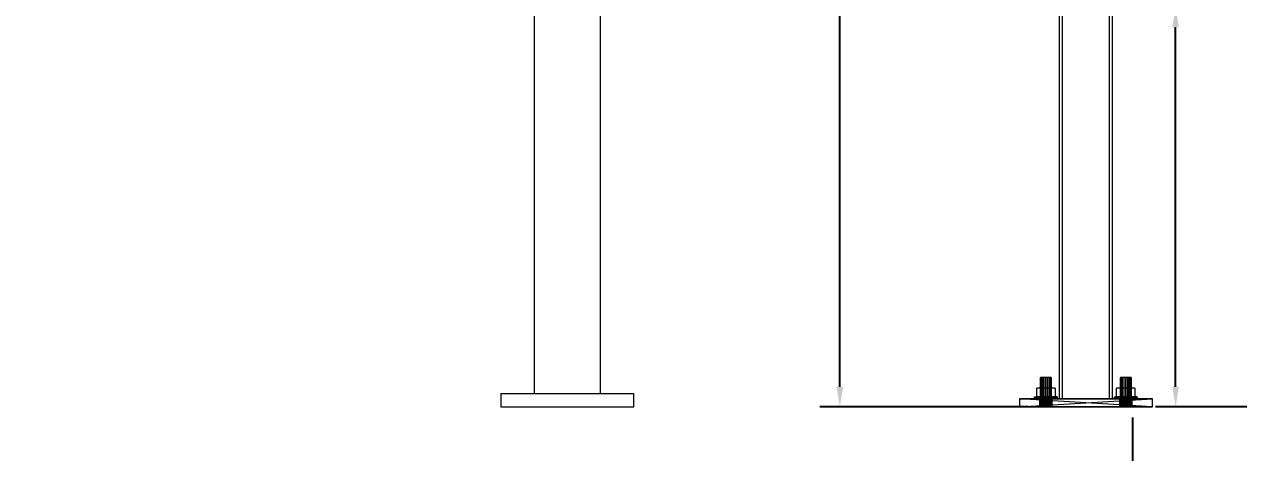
# Model space of a CAD drawing. Header units: millimetres. Extents: x -191664 to 191490, y -197311 to 10263.
# Drawn here: x 19438 to 21265, y -126269 to -125625 of the extents above; entities that cross this region are included whole.
import ezdxf

# ---------------------------------------------------------------- set-up
doc = ezdxf.new("R2010")
doc.units = ezdxf.units.MM
for name, color, linetype, lineweight in [('COTAS_O', 1, 'Continuous', 0), ('COTAS_P', 1, 'Continuous', 0), ('DET_secador_lateral', 7, 'Continuous', 0), ('R15_COTAS_TRANSPORTE_P', 1, 'Continuous', 0)]:
    doc.layers.add(name, color=color, linetype=linetype, lineweight=lineweight)
doc.dimstyles.new('PLANTA_20', dxfattribs={"dimtxt": 50, "dimasz": 30, "dimexe": 30, "dimexo": 16, "dimgap": 20, "dimtad": 1, "dimtih": 1, "dimtoh": 1, "dimdec": 1, "dimzin": 0, "dimdsep": 46, "dimcen": 0.09, "dimadec": 0, "dimazin": 0, "dimtfac": 1, "dimtdec": 4, "dimtofl": 0, "dimtmove": 0, "dimatfit": 3, "dimfxl": 1, "dimtolj": 1, "dimtzin": 0, "dimarcsym": 0})

# ---------------------------------------------------------------- blocks, each defined once
blk = doc.blocks.new('*D87')
at = {"layer": 'COTAS_O', "color": 0, "lineweight": -2, "transparency": 16777216}
for p, q in [((1104.7, -126216), (1104.7, -126730)), ((21104.7, -126216), (21104.7, -126730)), ((1134.7, -126700), (21074.7, -126700))]:
    blk.add_line(p, q, dxfattribs=at)
at = {"layer": 'COTAS_O', "color": 0, "transparency": 16777216}
for points in [[(1134.7, -126695), (1134.7, -126705), (1104.7, -126700)], [(21074.7, -126695), (21074.7, -126705), (21104.7, -126700)]]:
    blk.add_solid(points, dxfattribs=at)
at = {"layer": 'Defpoints', "color": 0, "transparency": 16777216}
for p in [(1104.7, -126200), (21104.7, -126200), (21104.7, -126700)]:
    blk.add_point(p, dxfattribs=at)
blk = doc.blocks.new('*D90')
at = {"layer": 'COTAS_P', "color": 0, "lineweight": -2, "transparency": 16777216}
for p, q in [((21453.7, -125599), (21139.7, -125599)), ((21169.7, -126170), (21169.7, -125629)), ((21453.7, -126200), (21139.7, -126200))]:
    blk.add_line(p, q, dxfattribs=at)
at = {"layer": 'COTAS_P', "color": 0, "transparency": 16777216}
for points in [[(21164.7, -125629), (21174.7, -125629), (21169.7, -125599)], [(21164.7, -126170), (21174.7, -126170), (21169.7, -126200)]]:
    blk.add_solid(points, dxfattribs=at)
at = {"layer": 'Defpoints', "color": 0, "transparency": 16777216}
for p in [(21169.7, -125599), (21469.7, -125599), (21469.7, -126200)]:
    blk.add_point(p, dxfattribs=at)
blk = doc.blocks.new('*D92')
at = {"layer": 'COTAS_P', "color": 0, "lineweight": -2, "transparency": 16777216}
for p, q in [((20948.7, -125094), (20634.7, -125094)), ((20664.7, -126170), (20664.7, -125124)), ((20948.7, -126200), (20634.7, -126200))]:
    blk.add_line(p, q, dxfattribs=at)
at = {"layer": 'COTAS_P', "color": 0, "transparency": 16777216}
for points in [[(20659.7, -125124), (20669.7, -125124), (20664.7, -125094)], [(20659.7, -126170), (20669.7, -126170), (20664.7, -126200)]]:
    blk.add_solid(points, dxfattribs=at)
at = {"layer": 'Defpoints', "color": 0, "transparency": 16777216}
for p in [(20664.7, -125094), (20964.7, -125094), (20964.7, -126200)]:
    blk.add_point(p, dxfattribs=at)
blk = doc.blocks.new('*D133')
at = {"layer": 'Defpoints', "color": 0, "transparency": 16777216}
for p in [(439.7, -194148), (217.9, -194406.1), (-500, -194490), (-500, -194490), (500, -194490)]:
    blk.add_point(p, dxfattribs=at)
at = {"layer": 'R15_COTAS_TRANSPORTE_P', "color": 0, "lineweight": -2, "transparency": 16777216}
blk.add_arc((-500, -194490), 722.8, 2.3783, 17.6217, dxfattribs=at)
at = {"layer": 'R15_COTAS_TRANSPORTE_P', "color": 0, "transparency": 16777216}
for points in [[(184.1, -194272.8), (193.6, -194269.6), (179.2, -194242.8)], [(227.1, -194459.9), (217.2, -194460.1), (222.8, -194490)]]:
    blk.add_solid(points, dxfattribs=at)

msp = doc.modelspace()

# ---------------------------------------------------------------- linework, layer by layer
at = {"layer": 'DET_secador_lateral', "color": 147, "true_color": 0x536c78}
for p, q in [((20994.71, -125344.71), (20994.71, -126188)), ((20999.71, -126188), (20999.71, -125344.71)), ((21069.71, -125344.71), (21069.71, -126188)), ((21074.71, -126188), (21074.71, -125344.71)), ((20994.71, -126188), (21074.71, -126188)), ((20994.71, -126188), (20999.71, -126188)), ((21069.71, -126188), (21074.71, -126188))]:
    msp.add_line(p, q, dxfattribs=at)
at = {"layer": 'DET_secador_lateral', "color": 251, "true_color": 0x536a64}
for p, q in [((20204.71, -125590), (20204.71, -126180)), ((20304.71, -126180), (20304.71, -125590)), ((20204.71, -126180), (20304.71, -126180))]:
    msp.add_line(p, q, dxfattribs=at)
at = {"layer": 'DET_secador_lateral', "color": 9, "true_color": 0xaeb9be}
for p, q in [((20967.1, -126156), (20966.71, -126156)), ((20966.71, -126200), (20966.71, -126156)), ((20968.24, -126156), (20967.1, -126156)), ((20967.1, -126200), (20967.1, -126156)), ((20970.01, -126156), (20968.24, -126156)), ((20968.24, -126200), (20968.24, -126156)), ((20972.24, -126156), (20970.01, -126156)), ((20970.01, -126200), (20970.01, -126156)), ((20974.71, -126156), (20972.24, -126156)), ((20972.24, -126200), (20972.24, -126156)), ((20977.18, -126156), (20974.71, -126156)), ((20974.71, -126200), (20974.71, -126156)), ((20979.41, -126156), (20977.18, -126156)), ((20977.18, -126200), (20977.18, -126156)), ((20981.18, -126156), (20979.41, -126156)), ((20979.41, -126200), (20979.41, -126156)), ((20982.32, -126156), (20981.18, -126156)), ((20981.18, -126200), (20981.18, -126156)), ((20982.71, -126156), (20982.32, -126156)), ((20982.32, -126200), (20982.32, -126156)), ((20982.71, -126156), (20982.71, -126200)), ((21087.1, -126156), (21086.71, -126156)), ((21086.71, -126200), (21086.71, -126156)), ((21088.24, -126156), (21087.1, -126156)), ((21087.1, -126200), (21087.1, -126156)), ((21090.01, -126156), (21088.24, -126156)), ((21088.24, -126200), (21088.24, -126156)), ((21092.24, -126156), (21090.01, -126156)), ((21090.01, -126200), (21090.01, -126156)), ((21094.71, -126156), (21092.24, -126156)), ((21092.24, -126200), (21092.24, -126156)), ((21097.18, -126156), (21094.71, -126156)), ((21094.71, -126200), (21094.71, -126156)), ((21099.41, -126156), (21097.18, -126156)), ((21097.18, -126200), (21097.18, -126156)), ((21101.18, -126156), (21099.41, -126156)), ((21099.41, -126200), (21099.41, -126156)), ((21102.32, -126156), (21101.18, -126156)), ((21101.18, -126200), (21101.18, -126156)), ((21102.71, -126156), (21102.32, -126156)), ((21102.32, -126200), (21102.32, -126156)), ((21102.71, -126156), (21102.71, -126200)), ((20967.1, -126200), (20966.71, -126200)), ((20968.24, -126200), (20967.1, -126200)), ((20970.01, -126200), (20968.24, -126200)), ((20972.24, -126200), (20970.01, -126200)), ((20974.71, -126200), (20972.24, -126200)), ((20977.18, -126200), (20974.71, -126200)), ((20979.41, -126200), (20977.18, -126200)), ((20981.18, -126200), (20979.41, -126200)), ((20982.32, -126200), (20981.18, -126200)), ((20982.32, -126200), (20982.71, -126200)), ((21087.1, -126200), (21086.71, -126200)), ((21088.24, -126200), (21087.1, -126200)), ((21090.01, -126200), (21088.24, -126200)), ((21092.24, -126200), (21090.01, -126200)), ((21094.71, -126200), (21092.24, -126200)), ((21097.18, -126200), (21094.71, -126200)), ((21099.41, -126200), (21097.18, -126200)), ((21101.18, -126200), (21099.41, -126200)), ((21102.32, -126200), (21101.18, -126200)), ((21102.32, -126200), (21102.71, -126200))]:
    msp.add_line(p, q, dxfattribs=at)
at = {"layer": 'DET_secador_lateral', "color": 252, "true_color": 0x798e91}
for p, q in [((20154.71, -126180), (20354.71, -126180)), ((20154.71, -126180), (20154.71, -126200)), ((20354.71, -126200), (20354.71, -126180)), ((20154.71, -126200), (20354.71, -126200))]:
    msp.add_line(p, q, dxfattribs=at)
at = {"layer": 'DET_secador_lateral', "color": 9, "true_color": 0xb6c0c4}
for p, q in [((20967.79, -126172), (20960.86, -126172)), ((20960.86, -126185), (20960.86, -126172)), ((20981.64, -126172), (20967.79, -126172)), ((20967.79, -126185), (20967.79, -126172)), ((20988.56, -126172), (20981.64, -126172)), ((20981.64, -126185), (20981.64, -126172)), ((20988.56, -126172), (20988.56, -126185)), ((21087.79, -126172), (21080.86, -126172)), ((21080.86, -126185), (21080.86, -126172)), ((21101.64, -126172), (21087.79, -126172)), ((21087.79, -126185), (21087.79, -126172)), ((21108.56, -126172), (21101.64, -126172)), ((21101.64, -126185), (21101.64, -126172)), ((21108.56, -126172), (21108.56, -126185)), ((20957.71, -126188), (20957.71, -126185)), ((20957.71, -126185), (20958.04, -126185)), ((20957.71, -126185), (20966.21, -126185)), ((20958.04, -126188), (20957.71, -126188)), ((20966.21, -126188), (20957.71, -126188)), ((20958.04, -126188), (20958.04, -126185)), ((20958.04, -126185), (20959.01, -126185)), ((20958.04, -126185), (20966.38, -126185)), ((20959.01, -126188), (20958.04, -126188)), ((20966.38, -126188), (20958.04, -126188)), ((20959.01, -126188), (20959.01, -126185)), ((20959.01, -126185), (20960.58, -126185)), ((20959.01, -126185), (20966.86, -126185)), ((20960.58, -126188), (20959.01, -126188)), ((20966.86, -126188), (20959.01, -126188)), ((20960.58, -126188), (20960.58, -126185)), ((20960.58, -126185), (20962.69, -126185)), ((20960.58, -126185), (20967.64, -126185)), ((20962.69, -126188), (20960.58, -126188)), ((20967.64, -126188), (20960.58, -126188)), ((20967.79, -126185), (20960.86, -126185)), ((20962.69, -126188), (20962.69, -126185)), ((20962.69, -126185), (20965.27, -126185)), ((20962.69, -126185), (20968.7, -126185)), ((20965.27, -126188), (20962.69, -126188)), ((20968.7, -126188), (20962.69, -126188)), ((20965.27, -126188), (20965.27, -126185)), ((20965.27, -126185), (20968.21, -126185)), ((20965.27, -126185), (20969.99, -126185)), ((20968.21, -126188), (20965.27, -126188)), ((20969.99, -126188), (20965.27, -126188)), ((20966.38, -126185), (20966.21, -126185)), ((20966.21, -126185), (20966.21, -126188)), ((20966.21, -126188), (20966.38, -126188)), ((20966.86, -126185), (20966.38, -126185)), ((20966.38, -126185), (20966.38, -126188)), ((20966.38, -126188), (20966.86, -126188)), ((20967.64, -126185), (20966.86, -126185)), ((20966.86, -126185), (20966.86, -126188)), ((20966.86, -126188), (20967.64, -126188)), ((20968.7, -126185), (20967.64, -126185)), ((20967.64, -126185), (20967.64, -126188)), ((20967.64, -126188), (20968.7, -126188)), ((20981.64, -126185), (20967.79, -126185)), ((20968.21, -126188), (20968.21, -126185)), ((20968.21, -126185), (20971.4, -126185)), ((20968.21, -126185), (20971.46, -126185)), ((20971.4, -126188), (20968.21, -126188)), ((20971.46, -126188), (20968.21, -126188)), ((20969.99, -126185), (20968.7, -126185)), ((20968.7, -126185), (20968.7, -126188)), ((20968.7, -126188), (20969.99, -126188)), ((20971.46, -126185), (20969.99, -126185)), ((20969.99, -126185), (20969.99, -126188)), ((20969.99, -126188), (20971.46, -126188)), ((20971.4, -126188), (20971.4, -126185)), ((20971.4, -126185), (20974.71, -126185)), ((20971.4, -126185), (20973.05, -126185)), ((20974.71, -126188), (20971.4, -126188)), ((20973.05, -126188), (20971.4, -126188)), ((20973.05, -126185), (20971.46, -126185)), ((20971.46, -126185), (20971.46, -126188)), ((20971.46, -126188), (20973.05, -126188)), ((20974.71, -126185), (20973.05, -126185)), ((20973.05, -126185), (20973.05, -126188)), ((20973.05, -126188), (20974.71, -126188)), ((20974.71, -126188), (20974.71, -126185)), ((20974.71, -126185), (20978.03, -126185)), ((20976.37, -126185), (20974.71, -126185)), ((20978.03, -126188), (20974.71, -126188)), ((20974.71, -126188), (20976.37, -126188)), ((20977.96, -126185), (20976.37, -126185)), ((20976.37, -126185), (20976.37, -126188)), ((20978.03, -126185), (20976.37, -126185)), ((20976.37, -126188), (20977.96, -126188)), ((20976.37, -126188), (20978.03, -126188)), ((20979.43, -126185), (20977.96, -126185)), ((20977.96, -126185), (20977.96, -126188)), ((20981.22, -126185), (20977.96, -126185)), ((20977.96, -126188), (20979.43, -126188)), ((20977.96, -126188), (20981.22, -126188)), ((20978.03, -126188), (20978.03, -126185)), ((20978.03, -126185), (20981.22, -126185)), ((20981.22, -126188), (20978.03, -126188)), ((20980.72, -126185), (20979.43, -126185)), ((20979.43, -126185), (20979.43, -126188)), ((20984.16, -126185), (20979.43, -126185)), ((20979.43, -126188), (20980.72, -126188)), ((20979.43, -126188), (20984.16, -126188)), ((20981.78, -126185), (20980.72, -126185)), ((20980.72, -126185), (20980.72, -126188)), ((20986.73, -126185), (20980.72, -126185)), ((20980.72, -126188), (20981.78, -126188)), ((20980.72, -126188), (20986.73, -126188)), ((20981.22, -126188), (20981.22, -126185)), ((20981.22, -126185), (20984.16, -126185)), ((20984.16, -126188), (20981.22, -126188)), ((20981.64, -126185), (20988.56, -126185)), ((20982.57, -126185), (20981.78, -126185)), ((20981.78, -126185), (20981.78, -126188)), ((20988.85, -126185), (20981.78, -126185)), ((20981.78, -126188), (20982.57, -126188)), ((20981.78, -126188), (20988.85, -126188)), ((20983.05, -126185), (20982.57, -126185)), ((20982.57, -126185), (20982.57, -126188)), ((20990.42, -126185), (20982.57, -126185)), ((20982.57, -126188), (20983.05, -126188)), ((20982.57, -126188), (20990.42, -126188)), ((20983.21, -126185), (20983.05, -126185)), ((20983.05, -126185), (20983.05, -126188)), ((20991.39, -126185), (20983.05, -126185)), ((20983.05, -126188), (20983.21, -126188)), ((20983.05, -126188), (20991.39, -126188)), ((20983.21, -126188), (20983.21, -126185)), ((20983.21, -126185), (20991.71, -126185)), ((20991.71, -126188), (20983.21, -126188)), ((20984.16, -126188), (20984.16, -126185)), ((20984.16, -126185), (20986.73, -126185)), ((20986.73, -126188), (20984.16, -126188)), ((20986.73, -126188), (20986.73, -126185)), ((20986.73, -126185), (20988.85, -126185)), ((20988.85, -126188), (20986.73, -126188)), ((20988.85, -126188), (20988.85, -126185)), ((20988.85, -126185), (20990.42, -126185)), ((20990.42, -126188), (20988.85, -126188)), ((20990.42, -126188), (20990.42, -126185)), ((20990.42, -126185), (20991.39, -126185)), ((20991.39, -126188), (20990.42, -126188)), ((20991.39, -126188), (20991.39, -126185)), ((20991.39, -126185), (20991.71, -126185)), ((20991.71, -126188), (20991.39, -126188)), ((20991.71, -126185), (20991.71, -126188)), ((21077.71, -126188), (21077.71, -126185)), ((21077.71, -126185), (21078.04, -126185)), ((21077.71, -126185), (21086.21, -126185)), ((21078.04, -126188), (21077.71, -126188)), ((21086.21, -126188), (21077.71, -126188)), ((21078.04, -126188), (21078.04, -126185)), ((21078.04, -126185), (21079.01, -126185)), ((21078.04, -126185), (21086.38, -126185)), ((21079.01, -126188), (21078.04, -126188)), ((21086.38, -126188), (21078.04, -126188)), ((21079.01, -126188), (21079.01, -126185)), ((21079.01, -126185), (21080.58, -126185)), ((21079.01, -126185), (21086.86, -126185)), ((21080.58, -126188), (21079.01, -126188)), ((21086.86, -126188), (21079.01, -126188)), ((21080.58, -126188), (21080.58, -126185)), ((21080.58, -126185), (21082.69, -126185)), ((21080.58, -126185), (21087.64, -126185)), ((21082.69, -126188), (21080.58, -126188)), ((21087.64, -126188), (21080.58, -126188)), ((21087.79, -126185), (21080.86, -126185)), ((21082.69, -126188), (21082.69, -126185)), ((21082.69, -126185), (21085.27, -126185)), ((21082.69, -126185), (21088.7, -126185)), ((21085.27, -126188), (21082.69, -126188)), ((21088.7, -126188), (21082.69, -126188)), ((21085.27, -126188), (21085.27, -126185)), ((21085.27, -126185), (21088.21, -126185)), ((21085.27, -126185), (21089.99, -126185)), ((21088.21, -126188), (21085.27, -126188)), ((21089.99, -126188), (21085.27, -126188)), ((21086.38, -126185), (21086.21, -126185)), ((21086.21, -126185), (21086.21, -126188)), ((21086.21, -126188), (21086.38, -126188)), ((21086.86, -126185), (21086.38, -126185)), ((21086.38, -126185), (21086.38, -126188)), ((21086.38, -126188), (21086.86, -126188)), ((21087.64, -126185), (21086.86, -126185)), ((21086.86, -126185), (21086.86, -126188)), ((21086.86, -126188), (21087.64, -126188)), ((21088.7, -126185), (21087.64, -126185)), ((21087.64, -126185), (21087.64, -126188)), ((21087.64, -126188), (21088.7, -126188)), ((21101.64, -126185), (21087.79, -126185)), ((21088.21, -126188), (21088.21, -126185)), ((21088.21, -126185), (21091.4, -126185)), ((21088.21, -126185), (21091.46, -126185)), ((21091.4, -126188), (21088.21, -126188)), ((21091.46, -126188), (21088.21, -126188)), ((21089.99, -126185), (21088.7, -126185)), ((21088.7, -126185), (21088.7, -126188)), ((21088.7, -126188), (21089.99, -126188)), ((21091.46, -126185), (21089.99, -126185)), ((21089.99, -126185), (21089.99, -126188)), ((21089.99, -126188), (21091.46, -126188)), ((21091.4, -126188), (21091.4, -126185)), ((21091.4, -126185), (21094.71, -126185)), ((21091.4, -126185), (21093.05, -126185)), ((21094.71, -126188), (21091.4, -126188)), ((21093.05, -126188), (21091.4, -126188)), ((21093.05, -126185), (21091.46, -126185)), ((21091.46, -126185), (21091.46, -126188)), ((21091.46, -126188), (21093.05, -126188)), ((21094.71, -126185), (21093.05, -126185)), ((21093.05, -126185), (21093.05, -126188)), ((21093.05, -126188), (21094.71, -126188)), ((21094.71, -126188), (21094.71, -126185)), ((21094.71, -126185), (21098.03, -126185)), ((21096.37, -126185), (21094.71, -126185)), ((21098.03, -126188), (21094.71, -126188)), ((21094.71, -126188), (21096.37, -126188)), ((21097.96, -126185), (21096.37, -126185)), ((21096.37, -126185), (21096.37, -126188)), ((21098.03, -126185), (21096.37, -126185)), ((21096.37, -126188), (21097.96, -126188)), ((21096.37, -126188), (21098.03, -126188)), ((21099.43, -126185), (21097.96, -126185)), ((21097.96, -126185), (21097.96, -126188)), ((21101.22, -126185), (21097.96, -126185)), ((21097.96, -126188), (21099.43, -126188)), ((21097.96, -126188), (21101.22, -126188)), ((21098.03, -126188), (21098.03, -126185)), ((21098.03, -126185), (21101.22, -126185)), ((21101.22, -126188), (21098.03, -126188)), ((21100.72, -126185), (21099.43, -126185)), ((21099.43, -126185), (21099.43, -126188)), ((21104.16, -126185), (21099.43, -126185)), ((21099.43, -126188), (21100.72, -126188)), ((21099.43, -126188), (21104.16, -126188)), ((21101.78, -126185), (21100.72, -126185)), ((21100.72, -126185), (21100.72, -126188)), ((21106.73, -126185), (21100.72, -126185)), ((21100.72, -126188), (21101.78, -126188)), ((21100.72, -126188), (21106.73, -126188)), ((21101.22, -126188), (21101.22, -126185)), ((21101.22, -126185), (21104.16, -126185)), ((21104.16, -126188), (21101.22, -126188)), ((21101.64, -126185), (21108.56, -126185)), ((21102.57, -126185), (21101.78, -126185)), ((21101.78, -126185), (21101.78, -126188)), ((21108.85, -126185), (21101.78, -126185)), ((21101.78, -126188), (21102.57, -126188)), ((21101.78, -126188), (21108.85, -126188)), ((21103.05, -126185), (21102.57, -126185)), ((21102.57, -126185), (21102.57, -126188)), ((21110.42, -126185), (21102.57, -126185)), ((21102.57, -126188), (21103.05, -126188)), ((21102.57, -126188), (21110.42, -126188)), ((21103.21, -126185), (21103.05, -126185)), ((21103.05, -126185), (21103.05, -126188)), ((21111.39, -126185), (21103.05, -126185)), ((21103.05, -126188), (21103.21, -126188)), ((21103.05, -126188), (21111.39, -126188)), ((21103.21, -126188), (21103.21, -126185)), ((21103.21, -126185), (21111.71, -126185)), ((21111.71, -126188), (21103.21, -126188)), ((21104.16, -126188), (21104.16, -126185)), ((21104.16, -126185), (21106.73, -126185)), ((21106.73, -126188), (21104.16, -126188)), ((21106.73, -126188), (21106.73, -126185)), ((21106.73, -126185), (21108.85, -126185)), ((21108.85, -126188), (21106.73, -126188)), ((21108.85, -126188), (21108.85, -126185)), ((21108.85, -126185), (21110.42, -126185)), ((21110.42, -126188), (21108.85, -126188)), ((21110.42, -126188), (21110.42, -126185)), ((21110.42, -126185), (21111.39, -126185)), ((21111.39, -126188), (21110.42, -126188)), ((21111.39, -126188), (21111.39, -126185)), ((21111.39, -126185), (21111.71, -126185)), ((21111.71, -126188), (21111.39, -126188)), ((21111.71, -126185), (21111.71, -126188))]:
    msp.add_line(p, q, dxfattribs=at)
at = {"layer": 'DET_secador_lateral', "color": 252, "true_color": 0x788c96}
for p, q in [((20965.71, -126188), (20934.71, -126188)), ((20934.71, -126188), (20966.02, -126188)), ((20934.71, -126188), (20966.92, -126188)), ((20934.71, -126188), (20968.35, -126188)), ((20934.71, -126188), (20970.21, -126188)), ((20934.71, -126188), (20972.38, -126188)), ((20934.71, -126188), (20974.71, -126188)), ((20934.71, -126188), (20977.04, -126188)), ((21134.71, -126188), (20934.71, -126188)), ((20934.71, -126188), (20979.21, -126188)), ((20934.71, -126188), (20981.08, -126188)), ((21134.71, -126200), (20934.71, -126188)), ((20934.71, -126188), (20934.71, -126200)), ((20934.71, -126200), (21134.71, -126188)), ((20966.02, -126188), (20965.71, -126188)), ((20965.71, -126200), (20966.02, -126188)), ((20965.71, -126200), (20965.71, -126188)), ((20966.02, -126200), (20965.71, -126188)), ((20966.92, -126188), (20966.02, -126188)), ((20966.02, -126200), (20966.92, -126188)), ((20966.02, -126200), (20966.02, -126188)), ((20966.92, -126200), (20966.02, -126188)), ((20968.35, -126188), (20966.92, -126188)), ((20966.92, -126188), (20981.08, -126188)), ((20966.92, -126200), (20968.35, -126188)), ((20966.92, -126200), (20966.92, -126188)), ((20968.35, -126200), (20966.92, -126188)), ((20970.21, -126188), (20968.35, -126188)), ((20968.35, -126188), (20981.08, -126188)), ((20968.35, -126188), (21094.71, -126188)), ((20968.35, -126188), (21097.04, -126188)), ((20968.35, -126188), (21099.21, -126188)), ((20968.35, -126188), (21101.08, -126188)), ((20968.35, -126200), (20970.21, -126188)), ((20968.35, -126200), (20968.35, -126188)), ((20970.21, -126200), (20968.35, -126188)), ((20972.38, -126188), (20970.21, -126188)), ((20970.21, -126188), (21101.08, -126188)), ((20970.21, -126200), (20972.38, -126188)), ((20970.21, -126200), (20970.21, -126188)), ((20972.38, -126200), (20970.21, -126188)), ((20974.71, -126188), (20972.38, -126188)), ((20972.38, -126188), (21134.71, -126188)), ((20972.38, -126188), (21101.08, -126188)), ((20972.38, -126200), (20974.71, -126188)), ((20972.38, -126200), (20972.38, -126188)), ((20974.71, -126200), (20972.38, -126188)), ((20974.71, -126188), (20977.04, -126188)), ((21085.71, -126188), (20974.71, -126188)), ((21086.02, -126188), (20974.71, -126188)), ((21086.92, -126188), (20974.71, -126188)), ((20974.71, -126188), (21134.71, -126188)), ((21088.35, -126188), (20974.71, -126188)), ((21090.21, -126188), (20974.71, -126188)), ((21092.38, -126188), (20974.71, -126188)), ((21094.71, -126188), (20974.71, -126188)), ((20974.71, -126188), (21101.08, -126188)), ((20974.71, -126200), (20977.04, -126188)), ((20974.71, -126200), (20974.71, -126188)), ((20977.04, -126200), (20974.71, -126188)), ((20977.04, -126188), (20979.21, -126188)), ((21085.71, -126188), (20977.04, -126188)), ((21086.02, -126188), (20977.04, -126188)), ((20977.04, -126200), (20979.21, -126188)), ((20977.04, -126200), (20977.04, -126188)), ((20979.21, -126200), (20977.04, -126188)), ((20979.21, -126188), (20981.08, -126188)), ((21085.71, -126188), (20979.21, -126188)), ((21086.02, -126188), (20979.21, -126188)), ((21134.71, -126188), (20979.21, -126188)), ((20979.21, -126188), (21094.71, -126188)), ((20979.21, -126200), (20981.08, -126188)), ((20979.21, -126200), (20979.21, -126188)), ((20981.08, -126200), (20979.21, -126188)), ((20981.08, -126188), (20982.51, -126188)), ((21085.71, -126188), (20981.08, -126188)), ((21086.02, -126188), (20981.08, -126188)), ((20981.08, -126188), (21094.71, -126188)), ((20981.08, -126200), (20982.51, -126188)), ((20981.08, -126200), (20981.08, -126188)), ((20982.51, -126200), (20981.08, -126188)), ((20982.51, -126188), (20983.41, -126188)), ((21085.71, -126188), (20982.51, -126188)), ((21086.02, -126188), (20982.51, -126188)), ((20982.51, -126188), (21094.71, -126188)), ((20982.51, -126200), (20983.41, -126188)), ((20982.51, -126200), (20982.51, -126188)), ((20983.41, -126200), (20982.51, -126188)), ((20983.41, -126188), (20983.71, -126188)), ((21085.71, -126188), (20983.41, -126188)), ((21086.02, -126188), (20983.41, -126188)), ((20983.41, -126188), (21094.71, -126188)), ((20983.41, -126200), (20983.71, -126188)), ((20983.41, -126200), (20983.41, -126188)), ((20983.71, -126200), (20983.41, -126188)), ((20983.71, -126188), (21085.71, -126188)), ((21086.02, -126188), (20983.71, -126188)), ((20983.71, -126188), (21086.92, -126188)), ((20983.71, -126188), (21088.35, -126188)), ((20983.71, -126188), (21090.21, -126188)), ((20983.71, -126188), (21092.38, -126188)), ((20983.71, -126188), (21094.71, -126188)), ((20983.71, -126188), (20983.71, -126200)), ((21085.71, -126188), (21086.02, -126188)), ((21085.71, -126200), (21086.02, -126188)), ((21085.71, -126200), (21085.71, -126188)), ((21086.02, -126200), (21085.71, -126188)), ((21086.92, -126188), (21086.02, -126188)), ((21086.02, -126200), (21086.92, -126188)), ((21086.02, -126200), (21086.02, -126188)), ((21086.92, -126200), (21086.02, -126188)), ((21088.35, -126188), (21086.92, -126188)), ((21086.92, -126200), (21088.35, -126188)), ((21086.92, -126200), (21086.92, -126188)), ((21088.35, -126200), (21086.92, -126188)), ((21090.21, -126188), (21088.35, -126188)), ((21088.35, -126200), (21090.21, -126188)), ((21088.35, -126200), (21088.35, -126188)), ((21090.21, -126200), (21088.35, -126188)), ((21092.38, -126188), (21090.21, -126188)), ((21090.21, -126188), (21134.71, -126188)), ((21090.21, -126200), (21092.38, -126188)), ((21090.21, -126200), (21090.21, -126188)), ((21092.38, -126200), (21090.21, -126188)), ((21094.71, -126188), (21092.38, -126188)), ((21092.38, -126188), (21134.71, -126188)), ((21092.38, -126200), (21094.71, -126188)), ((21092.38, -126200), (21092.38, -126188)), ((21094.71, -126200), (21092.38, -126188)), ((21134.71, -126188), (21094.71, -126188)), ((21097.04, -126188), (21094.71, -126188)), ((21094.71, -126188), (21101.08, -126188)), ((21094.71, -126188), (21102.51, -126188)), ((21094.71, -126188), (21103.41, -126188)), ((21094.71, -126188), (21103.71, -126188)), ((21094.71, -126200), (21097.04, -126188)), ((21094.71, -126200), (21094.71, -126188)), ((21097.04, -126200), (21094.71, -126188)), ((21134.71, -126188), (21097.04, -126188)), ((21099.21, -126188), (21097.04, -126188)), ((21097.04, -126188), (21103.71, -126188)), ((21097.04, -126200), (21099.21, -126188)), ((21097.04, -126200), (21097.04, -126188)), ((21099.21, -126200), (21097.04, -126188)), ((21134.71, -126188), (21099.21, -126188)), ((21101.08, -126188), (21099.21, -126188)), ((21103.71, -126188), (21099.21, -126188)), ((21099.21, -126200), (21101.08, -126188)), ((21099.21, -126200), (21099.21, -126188)), ((21101.08, -126200), (21099.21, -126188)), ((21134.71, -126188), (21101.08, -126188)), ((21102.51, -126188), (21101.08, -126188)), ((21103.71, -126188), (21101.08, -126188)), ((21101.08, -126200), (21102.51, -126188)), ((21101.08, -126200), (21101.08, -126188)), ((21102.51, -126200), (21101.08, -126188)), ((21134.71, -126188), (21102.51, -126188)), ((21103.41, -126188), (21102.51, -126188)), ((21103.71, -126188), (21102.51, -126188)), ((21102.51, -126200), (21103.41, -126188)), ((21102.51, -126200), (21102.51, -126188)), ((21103.41, -126200), (21102.51, -126188)), ((21134.71, -126188), (21103.41, -126188)), ((21103.71, -126188), (21103.41, -126188)), ((21103.41, -126200), (21103.71, -126188)), ((21103.41, -126200), (21103.41, -126188)), ((21103.71, -126200), (21103.41, -126188)), ((21134.71, -126188), (21103.71, -126188)), ((21103.71, -126188), (21103.71, -126200)), ((21134.71, -126200), (21134.71, -126188)), ((20934.71, -126200), (20965.71, -126200)), ((20966.02, -126200), (20934.71, -126200)), ((20966.92, -126200), (20934.71, -126200)), ((20968.35, -126200), (20934.71, -126200)), ((20970.21, -126200), (20934.71, -126200)), ((20972.38, -126200), (20934.71, -126200)), ((20974.71, -126200), (20934.71, -126200)), ((20977.04, -126200), (20934.71, -126200)), ((20934.71, -126200), (21134.71, -126200)), ((20979.21, -126200), (20934.71, -126200)), ((20981.08, -126200), (20934.71, -126200)), ((20965.71, -126200), (20966.02, -126200)), ((20966.02, -126200), (20966.92, -126200)), ((20966.92, -126200), (20968.35, -126200)), ((20981.08, -126200), (20966.92, -126200)), ((20968.35, -126200), (20970.21, -126200)), ((20981.08, -126200), (20968.35, -126200)), ((21094.71, -126200), (20968.35, -126200)), ((21097.04, -126200), (20968.35, -126200)), ((21099.21, -126200), (20968.35, -126200)), ((21101.08, -126200), (20968.35, -126200)), ((20970.21, -126200), (20972.38, -126200)), ((21101.08, -126200), (20970.21, -126200)), ((20972.38, -126200), (20974.71, -126200)), ((21134.71, -126200), (20972.38, -126200)), ((21101.08, -126200), (20972.38, -126200)), ((20977.04, -126200), (20974.71, -126200)), ((20974.71, -126200), (21085.71, -126200)), ((20974.71, -126200), (21086.02, -126200)), ((20974.71, -126200), (21086.92, -126200)), ((21134.71, -126200), (20974.71, -126200)), ((20974.71, -126200), (21088.35, -126200)), ((20974.71, -126200), (21090.21, -126200)), ((20974.71, -126200), (21092.38, -126200)), ((20974.71, -126200), (21094.71, -126200)), ((21101.08, -126200), (20974.71, -126200)), ((20979.21, -126200), (20977.04, -126200)), ((20977.04, -126200), (21085.71, -126200)), ((20977.04, -126200), (21086.02, -126200)), ((20981.08, -126200), (20979.21, -126200)), ((20979.21, -126200), (21085.71, -126200)), ((20979.21, -126200), (21086.02, -126200)), ((20979.21, -126200), (21134.71, -126200)), ((21094.71, -126200), (20979.21, -126200)), ((20982.51, -126200), (20981.08, -126200)), ((20981.08, -126200), (21085.71, -126200)), ((20981.08, -126200), (21086.02, -126200)), ((21094.71, -126200), (20981.08, -126200)), ((20983.41, -126200), (20982.51, -126200)), ((20982.51, -126200), (21085.71, -126200)), ((20982.51, -126200), (21086.02, -126200)), ((21094.71, -126200), (20982.51, -126200)), ((20983.71, -126200), (20983.41, -126200)), ((20983.41, -126200), (21085.71, -126200)), ((20983.41, -126200), (21086.02, -126200)), ((21094.71, -126200), (20983.41, -126200)), ((21085.71, -126200), (20983.71, -126200)), ((20983.71, -126200), (21086.02, -126200)), ((21086.92, -126200), (20983.71, -126200)), ((21088.35, -126200), (20983.71, -126200)), ((21090.21, -126200), (20983.71, -126200)), ((21092.38, -126200), (20983.71, -126200)), ((21094.71, -126200), (20983.71, -126200)), ((21086.02, -126200), (21085.71, -126200)), ((21086.02, -126200), (21086.92, -126200)), ((21086.92, -126200), (21088.35, -126200)), ((21088.35, -126200), (21090.21, -126200)), ((21090.21, -126200), (21092.38, -126200)), ((21134.71, -126200), (21090.21, -126200)), ((21092.38, -126200), (21094.71, -126200)), ((21134.71, -126200), (21092.38, -126200)), ((21094.71, -126200), (21134.71, -126200)), ((21094.71, -126200), (21097.04, -126200)), ((21101.08, -126200), (21094.71, -126200)), ((21102.51, -126200), (21094.71, -126200)), ((21103.41, -126200), (21094.71, -126200)), ((21103.71, -126200), (21094.71, -126200)), ((21097.04, -126200), (21134.71, -126200)), ((21097.04, -126200), (21099.21, -126200)), ((21103.71, -126200), (21097.04, -126200)), ((21099.21, -126200), (21134.71, -126200)), ((21099.21, -126200), (21101.08, -126200)), ((21099.21, -126200), (21103.71, -126200)), ((21101.08, -126200), (21134.71, -126200)), ((21101.08, -126200), (21102.51, -126200)), ((21101.08, -126200), (21103.71, -126200)), ((21102.51, -126200), (21134.71, -126200)), ((21102.51, -126200), (21103.41, -126200)), ((21102.51, -126200), (21103.71, -126200)), ((21103.41, -126200), (21134.71, -126200)), ((21103.41, -126200), (21103.71, -126200)), ((21103.71, -126200), (21134.71, -126200))]:
    msp.add_line(p, q, dxfattribs=at)

# ---------------------------------------------------------------- dimensions: what is measured, and where the dimension line sits
at = {"layer": 'COTAS_O'}
dim = msp.add_aligned_dim(p1=(1104.71, -126200), p2=(21104.71, -126200), distance=-500, text='<> O', dimstyle='PLANTA_20', dxfattribs=at)
dim.commit()
dim.dimension.update_dxf_attribs({"geometry": '*D87', "text_midpoint": (11104.71, -126700)})
at = {"layer": 'COTAS_P'}
for p1, p2, picture, middle in [((20964.71, -126200), (20964.71, -125094), '*D92', (20664.71, -125647)), ((21469.71, -126200), (21469.71, -125599), '*D90', (21169.71, -125899.5))]:
    dim = msp.add_aligned_dim(p1=p1, p2=p2, distance=300, text='<> P', dimstyle='PLANTA_20', dxfattribs=at)
    dim.commit()
    dim.dimension.update_dxf_attribs({"geometry": picture, "text_midpoint": middle})
at = {"layer": 'R15_COTAS_TRANSPORTE_P'}
dim = msp.add_angular_dim_2l(base=(217.89, -194406.09), line1=((-500, -194490), (500, -194490)), line2=((-500, -194490), (439.69, -194147.98)), dimstyle='PLANTA_20', dxfattribs=at)
dim.commit()
dim.dimension.update_dxf_attribs({"geometry": '*D133', "text_midpoint": (191490.46, -33543.69)})

doc.saveas('drawing.dxf')
